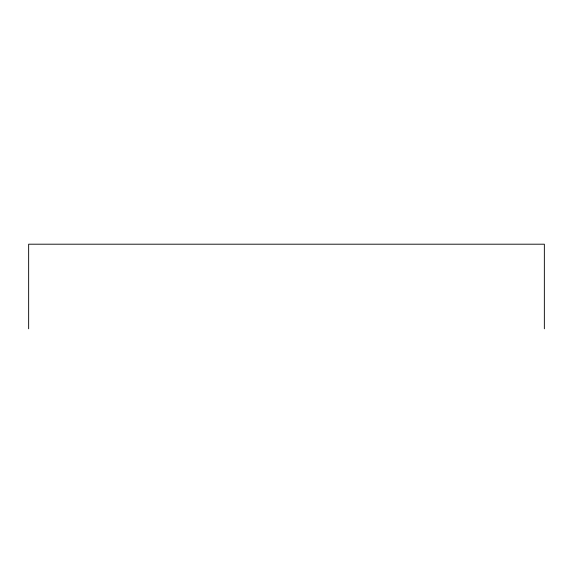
<?xml version="1.0" encoding="UTF-8"?>
<svg xmlns="http://www.w3.org/2000/svg" width="573" height="573" viewBox="0 0 573 573"><rect width="100%" height="100%" fill="white"/><g stroke="black" fill="none" stroke-linecap="round" stroke-linejoin="round"><path stroke-width="0.86" d="M544.35 328.802L544.35 244.198L28.65 244.198L28.65 328.802"/></g></svg>
